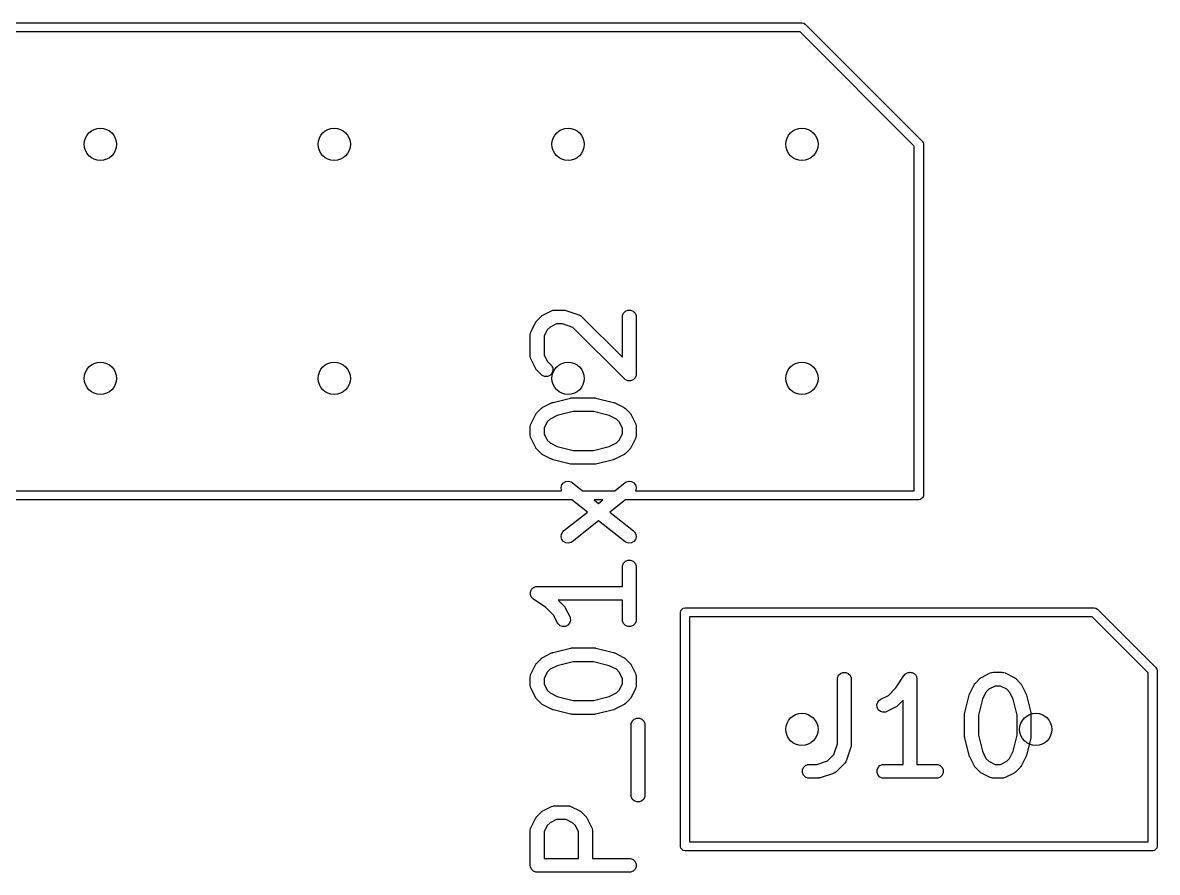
# Model space of a CAD drawing. Extents: x 0.02 to 1.98, y -0.08 to 3.55.
# Drawn here: x 1.4168 to 1.902, y 0.3389 to 0.702 of the extents above; entities that cross this region are included whole.
import ezdxf

# ---------------------------------------------------------------- set-up
doc = ezdxf.new("R2010")
doc.units = 0
doc.header["$MEASUREMENT"] = 0
doc.layers.add('BLACK', color=7, linetype='CONTINUOUS')

msp = doc.modelspace()

# ---------------------------------------------------------------- linework, layer by layer
at = {"layer": 'BLACK', "linetype": 'CONTINUOUS'}
for p, q in [((0.2, 0.70197), (1.75, 0.70197)), ((1.75, 0.70197), (1.75075, 0.70182)), ((1.75075, 0.70182), (1.75139, 0.70139)), ((1.75139, 0.70139), (1.80139, 0.65139)), ((1.74918, 0.69803), (0.20197, 0.69803)), ((1.79803, 0.64918), (1.74918, 0.69803)), ((1.80139, 0.65139), (1.80182, 0.65075)), ((1.80182, 0.65075), (1.80197, 0.65)), ((1.79803, 0.50197), (1.79803, 0.64918)), ((1.80197, 0.65), (1.80197, 0.5)), ((1.63923, 0.57699), (1.64298, 0.57887)), ((1.64298, 0.57887), (1.64352, 0.57908)), ((1.64352, 0.57908), (1.64363, 0.57908)), ((1.64363, 0.57908), (1.64373, 0.57912)), ((1.64373, 0.57912), (1.6443, 0.57918)), ((1.6443, 0.57918), (1.64805, 0.57918)), ((1.64805, 0.57918), (1.64834, 0.57915)), ((1.64834, 0.57915), (1.64842, 0.57916)), ((1.64842, 0.57916), (1.64852, 0.57913)), ((1.64852, 0.57913), (1.64863, 0.57912)), ((1.64863, 0.57912), (1.6487, 0.57909)), ((1.6487, 0.57909), (1.64899, 0.57903)), ((1.64899, 0.57903), (1.65461, 0.57715)), ((1.67328, 0.5768), (1.67372, 0.57787)), ((1.67372, 0.57787), (1.67453, 0.57868)), ((1.67453, 0.57868), (1.6756, 0.57912)), ((1.6756, 0.57912), (1.67675, 0.57912)), ((1.67675, 0.57912), (1.67781, 0.57868)), ((1.67781, 0.57868), (1.67863, 0.57787)), ((1.67863, 0.57787), (1.67907, 0.5768)), ((1.63416, 0.57005), (1.63604, 0.5738)), ((1.63604, 0.5738), (1.63619, 0.57405)), ((1.63619, 0.57405), (1.63622, 0.57412)), ((1.63622, 0.57412), (1.63629, 0.5742)), ((1.63629, 0.5742), (1.63635, 0.57429)), ((1.63635, 0.57429), (1.6364, 0.57434)), ((1.6364, 0.57434), (1.63659, 0.57457)), ((1.63659, 0.57457), (1.63847, 0.57644)), ((1.63847, 0.57644), (1.63869, 0.57663)), ((1.63869, 0.57663), (1.63874, 0.57669)), ((1.63874, 0.57669), (1.63883, 0.57674)), ((1.63883, 0.57674), (1.63891, 0.57681)), ((1.63891, 0.57681), (1.63898, 0.57684)), ((1.63898, 0.57684), (1.63923, 0.57699)), ((1.645, 0.57328), (1.6423, 0.57193)), ((1.64757, 0.57328), (1.645, 0.57328)), ((1.65208, 0.57177), (1.64757, 0.57328)), ((1.65461, 0.57715), (1.65514, 0.57692)), ((1.65514, 0.57692), (1.65522, 0.57685)), ((1.65522, 0.57685), (1.65532, 0.57681)), ((1.65532, 0.57681), (1.65576, 0.57644)), ((1.65576, 0.57644), (1.67322, 0.55898)), ((1.67322, 0.57623), (1.67328, 0.5768)), ((1.67322, 0.55898), (1.67322, 0.57623)), ((1.67907, 0.5768), (1.67913, 0.57623)), ((1.67913, 0.57623), (1.67913, 0.55186)), ((1.63385, 0.56873), (1.63391, 0.5693)), ((1.63385, 0.55936), (1.63385, 0.56873)), ((1.63391, 0.5693), (1.63395, 0.5694)), ((1.63395, 0.5694), (1.63396, 0.56951)), ((1.63396, 0.56951), (1.63416, 0.57005)), ((1.64111, 0.57073), (1.63976, 0.56803)), ((1.63976, 0.56803), (1.63976, 0.56005)), ((1.6423, 0.57193), (1.64111, 0.57073)), ((1.67409, 0.54977), (1.65208, 0.57177)), ((1.63391, 0.55878), (1.63385, 0.55936)), ((1.63395, 0.55868), (1.63391, 0.55878)), ((1.63396, 0.55858), (1.63395, 0.55868)), ((1.63416, 0.55803), (1.63396, 0.55858)), ((1.63604, 0.55429), (1.63416, 0.55803)), ((1.63976, 0.56005), (1.64111, 0.55735)), ((1.63619, 0.55404), (1.63604, 0.55429)), ((1.63622, 0.55397), (1.63619, 0.55404)), ((1.63629, 0.55388), (1.63622, 0.55397)), ((1.63635, 0.5538), (1.63629, 0.55388)), ((1.6364, 0.55374), (1.63635, 0.5538)), ((1.63659, 0.55352), (1.6364, 0.55374)), ((1.63847, 0.55164), (1.63659, 0.55352)), ((1.64111, 0.55735), (1.64264, 0.55582)), ((1.64264, 0.55582), (1.64301, 0.55537)), ((1.64301, 0.55537), (1.64345, 0.55431)), ((1.64345, 0.55315), (1.64301, 0.55209)), ((1.64345, 0.55431), (1.64345, 0.55315)), ((1.63891, 0.55128), (1.63847, 0.55164)), ((1.63998, 0.55083), (1.63891, 0.55128)), ((1.64113, 0.55083), (1.63998, 0.55083)), ((1.64219, 0.55128), (1.64113, 0.55083)), ((1.64301, 0.55209), (1.64219, 0.55128)), ((1.67453, 0.5494), (1.67409, 0.54977)), ((1.67529, 0.54909), (1.67453, 0.5494)), ((1.6756, 0.54896), (1.67529, 0.54909)), ((1.67675, 0.54896), (1.6756, 0.54896)), ((1.6756, 0.54896), (1.6756, 0.54896)), ((1.67781, 0.5494), (1.67675, 0.54896)), ((1.67863, 0.55022), (1.67781, 0.5494)), ((1.67894, 0.55097), (1.67863, 0.55022)), ((1.67907, 0.55128), (1.67894, 0.55097)), ((1.67913, 0.55186), (1.67907, 0.55128)), ((1.63923, 0.53762), (1.64298, 0.5395)), ((1.64298, 0.5395), (1.64302, 0.53952)), ((1.64302, 0.53952), (1.64304, 0.53953)), ((1.64304, 0.53953), (1.64328, 0.53961)), ((1.64328, 0.53961), (1.64352, 0.53971)), ((1.64352, 0.53971), (1.64354, 0.53971)), ((1.64354, 0.53971), (1.64359, 0.53972)), ((1.64359, 0.53972), (1.65109, 0.5416)), ((1.65109, 0.5416), (1.65119, 0.54161)), ((1.65119, 0.54161), (1.65123, 0.54163)), ((1.65123, 0.54163), (1.65144, 0.54165)), ((1.65144, 0.54165), (1.65166, 0.54168)), ((1.65166, 0.54168), (1.6517, 0.54168)), ((1.6517, 0.54168), (1.6518, 0.54169)), ((1.6518, 0.54169), (1.66118, 0.54169)), ((1.66118, 0.54169), (1.66128, 0.54168)), ((1.66128, 0.54168), (1.66132, 0.54168)), ((1.66132, 0.54168), (1.66153, 0.54165)), ((1.66153, 0.54165), (1.66175, 0.54163)), ((1.66175, 0.54163), (1.66179, 0.54161)), ((1.66179, 0.54161), (1.66189, 0.5416)), ((1.66189, 0.5416), (1.66939, 0.53972)), ((1.66939, 0.53972), (1.66943, 0.53971)), ((1.66943, 0.53971), (1.66945, 0.53971)), ((1.66945, 0.53971), (1.66969, 0.53961)), ((1.66969, 0.53961), (1.66994, 0.53953)), ((1.66994, 0.53953), (1.66995, 0.53952)), ((1.66995, 0.53952), (1.67, 0.5395)), ((1.67, 0.5395), (1.67374, 0.53762)), ((1.63416, 0.53068), (1.63604, 0.53443)), ((1.63604, 0.53443), (1.63619, 0.53468)), ((1.63619, 0.53468), (1.63622, 0.53475)), ((1.63622, 0.53475), (1.63629, 0.53483)), ((1.63629, 0.53483), (1.63635, 0.53492)), ((1.63635, 0.53492), (1.6364, 0.53497)), ((1.6364, 0.53497), (1.63659, 0.5352)), ((1.63659, 0.5352), (1.63847, 0.53707)), ((1.63847, 0.53707), (1.63869, 0.53726)), ((1.63869, 0.53726), (1.63874, 0.53732)), ((1.63874, 0.53732), (1.63883, 0.53737)), ((1.63883, 0.53737), (1.63891, 0.53744)), ((1.63891, 0.53744), (1.63898, 0.53747)), ((1.63898, 0.53747), (1.63923, 0.53762)), ((1.64533, 0.53407), (1.6423, 0.53256)), ((1.65217, 0.53578), (1.64533, 0.53407)), ((1.66081, 0.53578), (1.65217, 0.53578)), ((1.66764, 0.53407), (1.66081, 0.53578)), ((1.67068, 0.53256), (1.66764, 0.53407)), ((1.67374, 0.53762), (1.67399, 0.53747)), ((1.67399, 0.53747), (1.67406, 0.53744)), ((1.67406, 0.53744), (1.67415, 0.53737)), ((1.67415, 0.53737), (1.67423, 0.53732)), ((1.67423, 0.53732), (1.67429, 0.53726)), ((1.67429, 0.53726), (1.67451, 0.53707)), ((1.67451, 0.53707), (1.67639, 0.5352)), ((1.67639, 0.5352), (1.67657, 0.53497)), ((1.67657, 0.53497), (1.67663, 0.53492)), ((1.67663, 0.53492), (1.67669, 0.53483)), ((1.67669, 0.53483), (1.67675, 0.53475)), ((1.67675, 0.53475), (1.67678, 0.53468)), ((1.67678, 0.53468), (1.67694, 0.53443)), ((1.67694, 0.53443), (1.67881, 0.53068)), ((1.63385, 0.52936), (1.63391, 0.52993)), ((1.63385, 0.52561), (1.63385, 0.52936)), ((1.63391, 0.52993), (1.63395, 0.53003)), ((1.63395, 0.53003), (1.63396, 0.53014)), ((1.63396, 0.53014), (1.63416, 0.53068)), ((1.64111, 0.53136), (1.63976, 0.52866)), ((1.6423, 0.53256), (1.64111, 0.53136)), ((1.67187, 0.53136), (1.67068, 0.53256)), ((1.67322, 0.52866), (1.67187, 0.53136)), ((1.67881, 0.53068), (1.67902, 0.53014)), ((1.67902, 0.53014), (1.67903, 0.53003)), ((1.67903, 0.53003), (1.67907, 0.52993)), ((1.67907, 0.52993), (1.67913, 0.52936)), ((1.67913, 0.52936), (1.67913, 0.52561)), ((1.63391, 0.52503), (1.63385, 0.52561)), ((1.63395, 0.52494), (1.63391, 0.52503)), ((1.63396, 0.52483), (1.63395, 0.52494)), ((1.63416, 0.52429), (1.63396, 0.52483)), ((1.63604, 0.52054), (1.63416, 0.52429)), ((1.63976, 0.52866), (1.63976, 0.52631)), ((1.63976, 0.52631), (1.64111, 0.52361)), ((1.67187, 0.52361), (1.67322, 0.52631)), ((1.67322, 0.52631), (1.67322, 0.52866)), ((1.67881, 0.52429), (1.67694, 0.52054)), ((1.67902, 0.52483), (1.67881, 0.52429)), ((1.67903, 0.52494), (1.67902, 0.52483)), ((1.67907, 0.52503), (1.67903, 0.52494)), ((1.67913, 0.52561), (1.67907, 0.52503)), ((1.63619, 0.52029), (1.63604, 0.52054)), ((1.63622, 0.52022), (1.63619, 0.52029)), ((1.63629, 0.52014), (1.63622, 0.52022)), ((1.63635, 0.52005), (1.63629, 0.52014)), ((1.6364, 0.52), (1.63635, 0.52005)), ((1.63659, 0.51977), (1.6364, 0.52)), ((1.63847, 0.5179), (1.63659, 0.51977)), ((1.64111, 0.52361), (1.6423, 0.52241)), ((1.6423, 0.52241), (1.64533, 0.5209)), ((1.64533, 0.5209), (1.65217, 0.51919)), ((1.65217, 0.51919), (1.66081, 0.51919)), ((1.66081, 0.51919), (1.66764, 0.5209)), ((1.66764, 0.5209), (1.67068, 0.52241)), ((1.67068, 0.52241), (1.67187, 0.52361)), ((1.67639, 0.51977), (1.67451, 0.5179)), ((1.67657, 0.52), (1.67639, 0.51977)), ((1.67663, 0.52005), (1.67657, 0.52)), ((1.67669, 0.52014), (1.67663, 0.52005)), ((1.67675, 0.52022), (1.67669, 0.52014)), ((1.67678, 0.52029), (1.67675, 0.52022)), ((1.67694, 0.52054), (1.67678, 0.52029)), ((1.63869, 0.51771), (1.63847, 0.5179)), ((1.63874, 0.51765), (1.63869, 0.51771)), ((1.63883, 0.5176), (1.63874, 0.51765)), ((1.63891, 0.51753), (1.63883, 0.5176)), ((1.63898, 0.5175), (1.63891, 0.51753)), ((1.63923, 0.51734), (1.63898, 0.5175)), ((1.64298, 0.51547), (1.63923, 0.51734)), ((1.64302, 0.51545), (1.64298, 0.51547)), ((1.64304, 0.51544), (1.64302, 0.51545)), ((1.64328, 0.51535), (1.64304, 0.51544)), ((1.64352, 0.51526), (1.64328, 0.51535)), ((1.64354, 0.51526), (1.64352, 0.51526)), ((1.64359, 0.51525), (1.64354, 0.51526)), ((1.65109, 0.51337), (1.64359, 0.51525)), ((1.66939, 0.51525), (1.66189, 0.51337)), ((1.66943, 0.51526), (1.66939, 0.51525)), ((1.66945, 0.51526), (1.66943, 0.51526)), ((1.66969, 0.51535), (1.66945, 0.51526)), ((1.66994, 0.51544), (1.66969, 0.51535)), ((1.66995, 0.51545), (1.66994, 0.51544)), ((1.67, 0.51547), (1.66995, 0.51545)), ((1.67374, 0.51734), (1.67, 0.51547)), ((1.67399, 0.5175), (1.67374, 0.51734)), ((1.67406, 0.51753), (1.67399, 0.5175)), ((1.67415, 0.5176), (1.67406, 0.51753)), ((1.67423, 0.51765), (1.67415, 0.5176)), ((1.67429, 0.51771), (1.67423, 0.51765)), ((1.67451, 0.5179), (1.67429, 0.51771)), ((1.65119, 0.51336), (1.65109, 0.51337)), ((1.65123, 0.51334), (1.65119, 0.51336)), ((1.65144, 0.51332), (1.65123, 0.51334)), ((1.65166, 0.51329), (1.65144, 0.51332)), ((1.6517, 0.51329), (1.65166, 0.51329)), ((1.6518, 0.51328), (1.6517, 0.51329)), ((1.66118, 0.51328), (1.6518, 0.51328)), ((1.66128, 0.51329), (1.66118, 0.51328)), ((1.66132, 0.51329), (1.66128, 0.51329)), ((1.66153, 0.51332), (1.66132, 0.51329)), ((1.66175, 0.51334), (1.66153, 0.51332)), ((1.66179, 0.51336), (1.66175, 0.51334)), ((1.66189, 0.51337), (1.66179, 0.51336)), ((1.64729, 0.50445), (1.64801, 0.50535)), ((1.64801, 0.50535), (1.64901, 0.50592)), ((1.64901, 0.50592), (1.65015, 0.50606)), ((1.65015, 0.50606), (1.65126, 0.50575)), ((1.65126, 0.50575), (1.65175, 0.50543)), ((1.65175, 0.50543), (1.65616, 0.50197)), ((1.66994, 0.50197), (1.67435, 0.50543)), ((1.67435, 0.50543), (1.67484, 0.50575)), ((1.67484, 0.50575), (1.67595, 0.50606)), ((1.67595, 0.50606), (1.67709, 0.50592)), ((1.67709, 0.50592), (1.6781, 0.50535)), ((1.6781, 0.50535), (1.67881, 0.50445)), ((0.20197, 0.50197), (1.64725, 0.50197)), ((1.64698, 0.50334), (1.64729, 0.50445)), ((1.64712, 0.5022), (1.64698, 0.50334)), ((1.64725, 0.50197), (1.64712, 0.5022)), ((1.65616, 0.50197), (1.66994, 0.50197)), ((1.67881, 0.50445), (1.67912, 0.50334)), ((1.67898, 0.5022), (1.67885, 0.50197)), ((1.67885, 0.50197), (1.79803, 0.50197)), ((1.67912, 0.50334), (1.67898, 0.5022)), ((1.80197, 0.5), (1.80182, 0.49925)), ((1.65161, 0.49803), (0.2, 0.49803)), ((1.65827, 0.4928), (1.65161, 0.49803)), ((1.66117, 0.49803), (1.66305, 0.49656)), ((1.66493, 0.49803), (1.66117, 0.49803)), ((1.66305, 0.49656), (1.66493, 0.49803)), ((1.67449, 0.49803), (1.66783, 0.4928)), ((1.8, 0.49803), (1.67449, 0.49803)), ((1.80075, 0.49818), (1.8, 0.49803)), ((1.80182, 0.49925), (1.80075, 0.49818)), ((1.6481, 0.48481), (1.65827, 0.4928)), ((1.66783, 0.4928), (1.678, 0.48481)), ((1.66305, 0.48905), (1.65175, 0.48017)), ((1.67435, 0.48017), (1.66305, 0.48905)), ((1.64698, 0.48226), (1.64712, 0.48341)), ((1.64729, 0.48115), (1.64698, 0.48226)), ((1.64712, 0.48341), (1.64769, 0.48441)), ((1.64801, 0.48025), (1.64729, 0.48115)), ((1.64769, 0.48441), (1.6481, 0.48481)), ((1.678, 0.48481), (1.67842, 0.48441)), ((1.67881, 0.48115), (1.6781, 0.48025)), ((1.67842, 0.48441), (1.67898, 0.48341)), ((1.67912, 0.48226), (1.67881, 0.48115)), ((1.67898, 0.48341), (1.67912, 0.48226)), ((1.64901, 0.47968), (1.64801, 0.48025)), ((1.65015, 0.47955), (1.64901, 0.47968)), ((1.65126, 0.47986), (1.65015, 0.47955)), ((1.65175, 0.48017), (1.65126, 0.47986)), ((1.67484, 0.47986), (1.67435, 0.48017)), ((1.67595, 0.47955), (1.67484, 0.47986)), ((1.67709, 0.47968), (1.67595, 0.47955)), ((1.6781, 0.48025), (1.67709, 0.47968)), ((1.67328, 0.46994), (1.67372, 0.47101)), ((1.67372, 0.47101), (1.67453, 0.47182)), ((1.67453, 0.47182), (1.6756, 0.47226)), ((1.6756, 0.47226), (1.67675, 0.47226)), ((1.67675, 0.47226), (1.67781, 0.47182)), ((1.67781, 0.47182), (1.67863, 0.47101)), ((1.67863, 0.47101), (1.67907, 0.46994)), ((1.67322, 0.46937), (1.67328, 0.46994)), ((1.67322, 0.46107), (1.67322, 0.46937)), ((1.67907, 0.46994), (1.67913, 0.46937)), ((1.67913, 0.46937), (1.67913, 0.44687)), ((1.63596, 0.4609), (1.63623, 0.46101)), ((1.63623, 0.46101), (1.6368, 0.46107)), ((1.6368, 0.46107), (1.6368, 0.46107)), ((1.6368, 0.46107), (1.6368, 0.46107)), ((1.6368, 0.46107), (1.6368, 0.46107)), ((1.6368, 0.46107), (1.67322, 0.46107)), ((1.63385, 0.45811), (1.63391, 0.4584)), ((1.63391, 0.45783), (1.63385, 0.45811)), ((1.63391, 0.45869), (1.63402, 0.45896)), ((1.63391, 0.4584), (1.63391, 0.45869)), ((1.63391, 0.45754), (1.63391, 0.45783)), ((1.63402, 0.45727), (1.63391, 0.45754)), ((1.63402, 0.45896), (1.63407, 0.45924)), ((1.63408, 0.45698), (1.63402, 0.45727)), ((1.63407, 0.45924), (1.63424, 0.45949)), ((1.63424, 0.45674), (1.63408, 0.45698)), ((1.63424, 0.45949), (1.63435, 0.45976)), ((1.63435, 0.45648), (1.63424, 0.45674)), ((1.63435, 0.45976), (1.63455, 0.45996)), ((1.63456, 0.45627), (1.63435, 0.45648)), ((1.63455, 0.45996), (1.63471, 0.4602)), ((1.63472, 0.45603), (1.63456, 0.45627)), ((1.63471, 0.4602), (1.63496, 0.46037)), ((1.63496, 0.46037), (1.63516, 0.46057)), ((1.63516, 0.46057), (1.63543, 0.46068)), ((1.63543, 0.46068), (1.63567, 0.46084)), ((1.63567, 0.46084), (1.63596, 0.4609)), ((1.63516, 0.45566), (1.63472, 0.45603)), ((1.63517, 0.45566), (1.63516, 0.45566)), ((1.63516, 0.45566), (1.63516, 0.45566)), ((1.63516, 0.45566), (1.63516, 0.45566)), ((1.64055, 0.45207), (1.63517, 0.45566)), ((1.64375, 0.44887), (1.64055, 0.45207)), ((1.67322, 0.45516), (1.64581, 0.45516)), ((1.64581, 0.45516), (1.64827, 0.45271)), ((1.64827, 0.45271), (1.64845, 0.45248)), ((1.64845, 0.45248), (1.64851, 0.45243)), ((1.64851, 0.45243), (1.64857, 0.45234)), ((1.64857, 0.45234), (1.64863, 0.45226)), ((1.64863, 0.45226), (1.64866, 0.45219)), ((1.64866, 0.45219), (1.64882, 0.45194)), ((1.64882, 0.45194), (1.65069, 0.44819)), ((1.67322, 0.44687), (1.67322, 0.45516)), ((1.69818, 0.45075), (1.69925, 0.45182)), ((1.69925, 0.45182), (1.7, 0.45197)), ((1.7, 0.45197), (1.875, 0.45197)), ((1.875, 0.45197), (1.87575, 0.45182)), ((1.87575, 0.45182), (1.87639, 0.45139)), ((1.87639, 0.45139), (1.90139, 0.42639)), ((1.64541, 0.44555), (1.64375, 0.44887)), ((1.65098, 0.4465), (1.65062, 0.44541)), ((1.65069, 0.44819), (1.6509, 0.44765)), ((1.6509, 0.44765), (1.65098, 0.4465)), ((1.67328, 0.44629), (1.67322, 0.44687)), ((1.67913, 0.44687), (1.67907, 0.44629)), ((1.69803, 0.45), (1.69818, 0.45075)), ((1.69803, 0.35), (1.69803, 0.45)), ((1.70197, 0.44803), (1.70197, 0.35197)), ((1.87418, 0.44803), (1.70197, 0.44803)), ((1.89803, 0.42418), (1.87418, 0.44803)), ((1.64572, 0.44506), (1.64541, 0.44555)), ((1.64659, 0.4443), (1.64572, 0.44506)), ((1.64768, 0.44394), (1.64659, 0.4443)), ((1.64883, 0.44402), (1.64768, 0.44394)), ((1.64986, 0.44454), (1.64883, 0.44402)), ((1.65062, 0.44541), (1.64986, 0.44454)), ((1.67372, 0.44523), (1.67328, 0.44629)), ((1.67453, 0.44441), (1.67372, 0.44523)), ((1.6756, 0.44397), (1.67453, 0.44441)), ((1.67675, 0.44397), (1.6756, 0.44397)), ((1.67781, 0.44441), (1.67675, 0.44397)), ((1.67863, 0.44523), (1.67781, 0.44441)), ((1.67907, 0.44629), (1.67863, 0.44523)), ((1.63923, 0.43076), (1.64298, 0.43264)), ((1.64298, 0.43264), (1.64302, 0.43265)), ((1.64302, 0.43265), (1.64304, 0.43267)), ((1.64304, 0.43267), (1.64328, 0.43275)), ((1.64328, 0.43275), (1.64352, 0.43284)), ((1.64352, 0.43284), (1.64354, 0.43285)), ((1.64354, 0.43285), (1.64359, 0.43286)), ((1.64359, 0.43286), (1.65109, 0.43474)), ((1.65109, 0.43474), (1.65119, 0.43475)), ((1.65119, 0.43475), (1.65123, 0.43477)), ((1.65123, 0.43477), (1.65144, 0.43479)), ((1.65144, 0.43479), (1.65166, 0.43482)), ((1.65166, 0.43482), (1.6517, 0.43481)), ((1.6517, 0.43481), (1.6518, 0.43482)), ((1.6518, 0.43482), (1.66118, 0.43482)), ((1.66118, 0.43482), (1.66128, 0.43481)), ((1.66128, 0.43481), (1.66132, 0.43482)), ((1.66132, 0.43482), (1.66153, 0.43479)), ((1.66153, 0.43479), (1.66175, 0.43477)), ((1.66175, 0.43477), (1.66179, 0.43475)), ((1.66179, 0.43475), (1.66189, 0.43474)), ((1.66189, 0.43474), (1.66939, 0.43286)), ((1.66939, 0.43286), (1.66943, 0.43285)), ((1.66943, 0.43285), (1.66945, 0.43284)), ((1.66945, 0.43284), (1.66969, 0.43275)), ((1.66969, 0.43275), (1.66994, 0.43267)), ((1.66994, 0.43267), (1.66995, 0.43265)), ((1.66995, 0.43265), (1.67, 0.43264)), ((1.67, 0.43264), (1.67374, 0.43076)), ((1.63416, 0.42382), (1.63604, 0.42757)), ((1.63604, 0.42757), (1.63619, 0.42782)), ((1.63619, 0.42782), (1.63622, 0.42789)), ((1.63622, 0.42789), (1.63629, 0.42797)), ((1.63629, 0.42797), (1.63635, 0.42806)), ((1.63635, 0.42806), (1.6364, 0.42811)), ((1.6364, 0.42811), (1.63659, 0.42833)), ((1.63659, 0.42833), (1.63847, 0.43021)), ((1.63847, 0.43021), (1.63869, 0.4304)), ((1.63869, 0.4304), (1.63874, 0.43045)), ((1.63874, 0.43045), (1.63883, 0.43051)), ((1.63883, 0.43051), (1.63891, 0.43058)), ((1.63891, 0.43058), (1.63898, 0.43061)), ((1.63898, 0.43061), (1.63923, 0.43076)), ((1.64533, 0.42721), (1.6423, 0.42569)), ((1.65217, 0.42892), (1.64533, 0.42721)), ((1.66081, 0.42892), (1.65217, 0.42892)), ((1.66764, 0.42721), (1.66081, 0.42892)), ((1.67068, 0.42569), (1.66764, 0.42721)), ((1.67374, 0.43076), (1.67399, 0.43061)), ((1.67399, 0.43061), (1.67406, 0.43058)), ((1.67406, 0.43058), (1.67415, 0.43051)), ((1.67415, 0.43051), (1.67423, 0.43045)), ((1.67423, 0.43045), (1.67429, 0.4304)), ((1.67429, 0.4304), (1.67451, 0.43021)), ((1.67451, 0.43021), (1.67639, 0.42833)), ((1.67639, 0.42833), (1.67657, 0.42811)), ((1.67657, 0.42811), (1.67663, 0.42806)), ((1.67663, 0.42806), (1.67669, 0.42797)), ((1.67669, 0.42797), (1.67675, 0.42789)), ((1.67675, 0.42789), (1.67678, 0.42782)), ((1.67678, 0.42782), (1.67694, 0.42757)), ((1.67694, 0.42757), (1.67881, 0.42382)), ((1.63385, 0.4225), (1.63391, 0.42307)), ((1.63385, 0.41875), (1.63385, 0.4225)), ((1.63391, 0.42307), (1.63395, 0.42317)), ((1.63395, 0.42317), (1.63396, 0.42328)), ((1.63396, 0.42328), (1.63416, 0.42382)), ((1.64111, 0.4245), (1.63976, 0.4218)), ((1.6423, 0.42569), (1.64111, 0.4245)), ((1.67187, 0.4245), (1.67068, 0.42569)), ((1.67322, 0.4218), (1.67187, 0.4245)), ((1.67881, 0.42382), (1.67902, 0.42328)), ((1.67902, 0.42328), (1.67903, 0.42317)), ((1.67903, 0.42317), (1.67907, 0.42307)), ((1.67907, 0.42307), (1.67913, 0.4225)), ((1.67913, 0.4225), (1.67913, 0.41875)), ((1.76523, 0.42204), (1.76567, 0.4231)), ((1.76567, 0.4231), (1.76649, 0.42392)), ((1.76649, 0.42392), (1.76755, 0.42436)), ((1.76755, 0.42436), (1.76871, 0.42436)), ((1.76871, 0.42436), (1.76977, 0.42392)), ((1.76977, 0.42392), (1.77058, 0.4231)), ((1.77058, 0.4231), (1.77102, 0.42204)), ((1.79021, 0.41772), (1.79379, 0.4231)), ((1.79379, 0.4231), (1.79379, 0.4231)), ((1.79379, 0.4231), (1.7938, 0.4231)), ((1.7938, 0.42311), (1.79416, 0.42355)), ((1.7938, 0.4231), (1.7938, 0.42311)), ((1.79416, 0.42355), (1.7944, 0.42371)), ((1.7944, 0.42371), (1.79461, 0.42392)), ((1.79461, 0.42392), (1.79488, 0.42403)), ((1.79488, 0.42403), (1.79512, 0.42419)), ((1.79512, 0.42419), (1.7954, 0.42425)), ((1.7954, 0.42425), (1.79567, 0.42436)), ((1.79567, 0.42436), (1.79596, 0.42436)), ((1.79596, 0.42436), (1.79625, 0.42442)), ((1.79625, 0.42442), (1.79653, 0.42436)), ((1.79653, 0.42436), (1.79683, 0.42436)), ((1.79683, 0.42436), (1.79709, 0.42425)), ((1.79709, 0.42425), (1.79738, 0.42419)), ((1.79738, 0.42419), (1.79762, 0.42403)), ((1.79762, 0.42403), (1.79789, 0.42392)), ((1.79789, 0.42392), (1.7981, 0.42371)), ((1.7981, 0.42371), (1.79834, 0.42355)), ((1.79834, 0.42355), (1.7985, 0.42331)), ((1.7985, 0.42331), (1.79871, 0.4231)), ((1.79871, 0.4231), (1.79882, 0.42284)), ((1.79882, 0.42284), (1.79898, 0.4226)), ((1.79898, 0.4226), (1.79903, 0.42231)), ((1.79903, 0.42231), (1.79915, 0.42204)), ((1.82655, 0.42207), (1.8268, 0.42223)), ((1.8268, 0.42223), (1.83055, 0.4241)), ((1.83055, 0.4241), (1.83109, 0.42431)), ((1.83109, 0.42431), (1.8312, 0.42432)), ((1.8312, 0.42432), (1.83129, 0.42436)), ((1.83129, 0.42436), (1.83187, 0.42442)), ((1.83187, 0.42442), (1.83562, 0.42442)), ((1.83562, 0.42442), (1.8362, 0.42436)), ((1.8362, 0.42436), (1.83629, 0.42432)), ((1.83629, 0.42432), (1.8364, 0.42431)), ((1.8364, 0.42431), (1.83694, 0.4241)), ((1.83694, 0.4241), (1.84069, 0.42223)), ((1.84069, 0.42223), (1.84094, 0.42207)), ((1.89803, 0.35197), (1.89803, 0.42418)), ((1.90139, 0.42639), (1.90182, 0.42575)), ((1.90182, 0.42575), (1.90197, 0.425)), ((1.90197, 0.425), (1.90197, 0.35)), ((1.63391, 0.41817), (1.63385, 0.41875)), ((1.63395, 0.41807), (1.63391, 0.41817)), ((1.63396, 0.41797), (1.63395, 0.41807)), ((1.63416, 0.41743), (1.63396, 0.41797)), ((1.63604, 0.41368), (1.63416, 0.41743)), ((1.63976, 0.4218), (1.63976, 0.41944)), ((1.63976, 0.41944), (1.64111, 0.41675)), ((1.67187, 0.41675), (1.67322, 0.41944)), ((1.67322, 0.41944), (1.67322, 0.4218)), ((1.67881, 0.41743), (1.67694, 0.41368)), ((1.67902, 0.41797), (1.67881, 0.41743)), ((1.67903, 0.41807), (1.67902, 0.41797)), ((1.67907, 0.41817), (1.67903, 0.41807)), ((1.67913, 0.41875), (1.67907, 0.41817)), ((1.76518, 0.42146), (1.76523, 0.42204)), ((1.76518, 0.39382), (1.76518, 0.42146)), ((1.77102, 0.42204), (1.77108, 0.42146)), ((1.77108, 0.42146), (1.77108, 0.39334)), ((1.787, 0.41452), (1.79021, 0.41772)), ((1.79915, 0.42204), (1.7992, 0.42147)), ((1.7992, 0.42147), (1.7992, 0.42147)), ((1.7992, 0.42147), (1.7992, 0.42147)), ((1.7992, 0.42147), (1.7992, 0.42146)), ((1.7992, 0.42146), (1.7992, 0.38505)), ((1.82173, 0.41529), (1.82361, 0.41903)), ((1.82361, 0.41903), (1.82376, 0.41928)), ((1.82376, 0.41928), (1.82379, 0.41935)), ((1.82379, 0.41935), (1.82386, 0.41944)), ((1.82386, 0.41944), (1.82391, 0.41952)), ((1.82391, 0.41952), (1.82397, 0.41958)), ((1.82397, 0.41958), (1.82416, 0.4198)), ((1.82416, 0.4198), (1.82603, 0.42168)), ((1.82603, 0.42168), (1.82626, 0.42186)), ((1.82626, 0.42186), (1.82631, 0.42192)), ((1.82631, 0.42192), (1.8264, 0.42198)), ((1.8264, 0.42198), (1.82648, 0.42204)), ((1.82648, 0.42204), (1.82655, 0.42207)), ((1.83257, 0.41851), (1.82987, 0.41716)), ((1.83492, 0.41851), (1.83257, 0.41851)), ((1.83762, 0.41716), (1.83492, 0.41851)), ((1.84094, 0.42207), (1.84101, 0.42204)), ((1.84101, 0.42204), (1.84109, 0.42198)), ((1.84109, 0.42198), (1.84118, 0.42192)), ((1.84118, 0.42192), (1.84123, 0.42186)), ((1.84123, 0.42186), (1.84146, 0.42168)), ((1.84146, 0.42168), (1.84333, 0.4198)), ((1.84333, 0.4198), (1.84352, 0.41958)), ((1.84352, 0.41958), (1.84358, 0.41952)), ((1.84358, 0.41952), (1.84363, 0.41944)), ((1.84363, 0.41944), (1.8437, 0.41935)), ((1.8437, 0.41935), (1.84373, 0.41928)), ((1.84373, 0.41928), (1.84389, 0.41903)), ((1.84389, 0.41903), (1.84576, 0.41529)), ((1.63619, 0.41343), (1.63604, 0.41368)), ((1.63622, 0.41336), (1.63619, 0.41343)), ((1.63629, 0.41328), (1.63622, 0.41336)), ((1.63635, 0.41319), (1.63629, 0.41328)), ((1.6364, 0.41314), (1.63635, 0.41319)), ((1.63659, 0.41291), (1.6364, 0.41314)), ((1.63847, 0.41104), (1.63659, 0.41291)), ((1.64111, 0.41675), (1.6423, 0.41555)), ((1.6423, 0.41555), (1.64533, 0.41403)), ((1.64533, 0.41403), (1.65217, 0.41233)), ((1.66081, 0.41233), (1.66764, 0.41403)), ((1.66764, 0.41403), (1.67068, 0.41555)), ((1.67068, 0.41555), (1.67187, 0.41675)), ((1.67639, 0.41291), (1.67451, 0.41104)), ((1.67657, 0.41314), (1.67639, 0.41291)), ((1.67663, 0.41319), (1.67657, 0.41314)), ((1.67669, 0.41328), (1.67663, 0.41319)), ((1.67675, 0.41336), (1.67669, 0.41328)), ((1.67678, 0.41343), (1.67675, 0.41336)), ((1.67694, 0.41368), (1.67678, 0.41343)), ((1.78244, 0.41168), (1.78319, 0.41255)), ((1.78319, 0.41255), (1.78368, 0.41286)), ((1.78368, 0.41286), (1.787, 0.41452)), ((1.7933, 0.41246), (1.79084, 0.41)), ((1.7933, 0.38505), (1.7933, 0.41246)), ((1.81963, 0.40718), (1.82151, 0.41468)), ((1.82151, 0.41468), (1.82152, 0.41472)), ((1.82152, 0.41474), (1.82162, 0.41498)), ((1.82152, 0.41472), (1.82152, 0.41474)), ((1.82162, 0.41498), (1.8217, 0.41523)), ((1.8217, 0.41523), (1.82171, 0.41524)), ((1.82171, 0.41524), (1.82173, 0.41529)), ((1.82716, 0.41293), (1.82545, 0.4061)), ((1.82867, 0.41597), (1.82716, 0.41293)), ((1.82987, 0.41716), (1.82867, 0.41597)), ((1.83882, 0.41597), (1.83762, 0.41716)), ((1.84033, 0.41293), (1.83882, 0.41597)), ((1.84204, 0.4061), (1.84033, 0.41293)), ((1.84576, 0.41529), (1.84578, 0.41524)), ((1.84578, 0.41524), (1.84579, 0.41523)), ((1.84579, 0.41523), (1.84588, 0.41498)), ((1.84588, 0.41498), (1.84597, 0.41474)), ((1.84597, 0.41474), (1.84597, 0.41472)), ((1.84597, 0.41472), (1.84598, 0.41468)), ((1.84598, 0.41468), (1.84786, 0.40718)), ((1.63869, 0.41085), (1.63847, 0.41104)), ((1.63874, 0.41079), (1.63869, 0.41085)), ((1.63883, 0.41073), (1.63874, 0.41079)), ((1.63891, 0.41067), (1.63883, 0.41073)), ((1.63898, 0.41064), (1.63891, 0.41067)), ((1.63923, 0.41048), (1.63898, 0.41064)), ((1.64298, 0.40861), (1.63923, 0.41048)), ((1.64302, 0.40859), (1.64298, 0.40861)), ((1.64304, 0.40858), (1.64302, 0.40859)), ((1.64328, 0.40849), (1.64304, 0.40858)), ((1.64352, 0.4084), (1.64328, 0.40849)), ((1.64354, 0.4084), (1.64352, 0.4084)), ((1.64359, 0.40838), (1.64354, 0.4084)), ((1.65109, 0.40651), (1.64359, 0.40838)), ((1.65217, 0.41233), (1.66081, 0.41233)), ((1.66939, 0.40838), (1.66189, 0.40651)), ((1.66943, 0.4084), (1.66939, 0.40838)), ((1.66945, 0.4084), (1.66943, 0.4084)), ((1.66969, 0.40849), (1.66945, 0.4084)), ((1.66994, 0.40858), (1.66969, 0.40849)), ((1.66995, 0.40859), (1.66994, 0.40858)), ((1.67, 0.40861), (1.66995, 0.40859)), ((1.67374, 0.41048), (1.67, 0.40861)), ((1.67399, 0.41064), (1.67374, 0.41048)), ((1.67406, 0.41067), (1.67399, 0.41064)), ((1.67415, 0.41073), (1.67406, 0.41067)), ((1.67423, 0.41079), (1.67415, 0.41073)), ((1.67429, 0.41085), (1.67423, 0.41079)), ((1.67451, 0.41104), (1.67429, 0.41085)), ((1.78207, 0.41058), (1.78244, 0.41168)), ((1.78215, 0.40944), (1.78207, 0.41058)), ((1.78267, 0.4084), (1.78215, 0.40944)), ((1.78354, 0.40765), (1.78267, 0.4084)), ((1.78463, 0.40729), (1.78354, 0.40765)), ((1.78632, 0.40757), (1.78578, 0.40737)), ((1.79007, 0.40945), (1.78632, 0.40757)), ((1.79032, 0.40961), (1.79007, 0.40945)), ((1.79039, 0.40963), (1.79032, 0.40961)), ((1.79047, 0.4097), (1.79039, 0.40963)), ((1.79056, 0.40976), (1.79047, 0.4097)), ((1.79061, 0.40982), (1.79056, 0.40976)), ((1.79084, 0.41), (1.79061, 0.40982)), ((1.65119, 0.40649), (1.65109, 0.40651)), ((1.65123, 0.40648), (1.65119, 0.40649)), ((1.65144, 0.40646), (1.65123, 0.40648)), ((1.65166, 0.40642), (1.65144, 0.40646)), ((1.6517, 0.40643), (1.65166, 0.40642)), ((1.6518, 0.40642), (1.6517, 0.40643)), ((1.66118, 0.40642), (1.6518, 0.40642)), ((1.66128, 0.40643), (1.66118, 0.40642)), ((1.66132, 0.40642), (1.66128, 0.40643)), ((1.66153, 0.40646), (1.66132, 0.40642)), ((1.66175, 0.40648), (1.66153, 0.40646)), ((1.66179, 0.40649), (1.66175, 0.40648)), ((1.66189, 0.40651), (1.66179, 0.40649)), ((1.67703, 0.40245), (1.67747, 0.40352)), ((1.67747, 0.40352), (1.67828, 0.40433)), ((1.67828, 0.40433), (1.67935, 0.40477)), ((1.67935, 0.40477), (1.6805, 0.40477)), ((1.6805, 0.40477), (1.68156, 0.40433)), ((1.68156, 0.40433), (1.68238, 0.40352)), ((1.68238, 0.40352), (1.68282, 0.40245)), ((1.78578, 0.40737), (1.78463, 0.40729)), ((1.81954, 0.40647), (1.81955, 0.40657)), ((1.81954, 0.39709), (1.81954, 0.40647)), ((1.81955, 0.40661), (1.81958, 0.40682)), ((1.81955, 0.40657), (1.81955, 0.40661)), ((1.81958, 0.40682), (1.8196, 0.40704)), ((1.8196, 0.40704), (1.81962, 0.40708)), ((1.81962, 0.40708), (1.81963, 0.40718)), ((1.82545, 0.4061), (1.82545, 0.39746)), ((1.84204, 0.39746), (1.84204, 0.4061)), ((1.84786, 0.40718), (1.84787, 0.40708)), ((1.84787, 0.40708), (1.84789, 0.40704)), ((1.84789, 0.40704), (1.84791, 0.40682)), ((1.84791, 0.40682), (1.84794, 0.40661)), ((1.84794, 0.40661), (1.84794, 0.40657)), ((1.84794, 0.40657), (1.84795, 0.40647)), ((1.84795, 0.40647), (1.84795, 0.39709)), ((1.67697, 0.40187), (1.67703, 0.40245)), ((1.67697, 0.37188), (1.67697, 0.40187)), ((1.68282, 0.40245), (1.68288, 0.40187)), ((1.68288, 0.40187), (1.68288, 0.37188)), ((1.76367, 0.38931), (1.76518, 0.39382)), ((1.77108, 0.39334), (1.77105, 0.39305)), ((1.77105, 0.39305), (1.77106, 0.39297)), ((1.81955, 0.39699), (1.81954, 0.39709)), ((1.81955, 0.39695), (1.81955, 0.39699)), ((1.81958, 0.39673), (1.81955, 0.39695)), ((1.8196, 0.39652), (1.81958, 0.39673)), ((1.81962, 0.39648), (1.8196, 0.39652)), ((1.81963, 0.39638), (1.81962, 0.39648)), ((1.82151, 0.38888), (1.81963, 0.39638)), ((1.82545, 0.39746), (1.82716, 0.39062)), ((1.84033, 0.39062), (1.84204, 0.39746)), ((1.84786, 0.39638), (1.84598, 0.38888)), ((1.84787, 0.39648), (1.84786, 0.39638)), ((1.84789, 0.39652), (1.84787, 0.39648)), ((1.84791, 0.39673), (1.84789, 0.39652)), ((1.84794, 0.39695), (1.84791, 0.39673)), ((1.84795, 0.39709), (1.84794, 0.39699)), ((1.84794, 0.39699), (1.84794, 0.39695)), ((1.76091, 0.38655), (1.76367, 0.38931)), ((1.77093, 0.39241), (1.76906, 0.38678)), ((1.771, 0.39269), (1.77093, 0.39241)), ((1.77102, 0.39277), (1.771, 0.39269)), ((1.77104, 0.39287), (1.77102, 0.39277)), ((1.77106, 0.39297), (1.77104, 0.39287)), ((1.82152, 0.38883), (1.82151, 0.38888)), ((1.82152, 0.38881), (1.82152, 0.38883)), ((1.82162, 0.38857), (1.82152, 0.38881)), ((1.8217, 0.38833), (1.82162, 0.38857)), ((1.82171, 0.38831), (1.8217, 0.38833)), ((1.82173, 0.38827), (1.82171, 0.38831)), ((1.82361, 0.38452), (1.82173, 0.38827)), ((1.82716, 0.39062), (1.82867, 0.38759)), ((1.83882, 0.38759), (1.84033, 0.39062)), ((1.84576, 0.38827), (1.84389, 0.38452)), ((1.84578, 0.38831), (1.84576, 0.38827)), ((1.84579, 0.38833), (1.84578, 0.38831)), ((1.84588, 0.38857), (1.84579, 0.38833)), ((1.84597, 0.38881), (1.84588, 0.38857)), ((1.84598, 0.38888), (1.84597, 0.38883)), ((1.84597, 0.38883), (1.84597, 0.38881)), ((1.75023, 0.38267), (1.75068, 0.38373)), ((1.75068, 0.38373), (1.75149, 0.38455)), ((1.75149, 0.38455), (1.75255, 0.38499)), ((1.75255, 0.38499), (1.75313, 0.38505)), ((1.75313, 0.38505), (1.7564, 0.38505)), ((1.7564, 0.38505), (1.76091, 0.38655)), ((1.76834, 0.38563), (1.76459, 0.38188)), ((1.76871, 0.38608), (1.76834, 0.38563)), ((1.76875, 0.38618), (1.76871, 0.38608)), ((1.76882, 0.38626), (1.76875, 0.38618)), ((1.76906, 0.38678), (1.76882, 0.38626)), ((1.78211, 0.38267), (1.78255, 0.38373)), ((1.78255, 0.38373), (1.78336, 0.38455)), ((1.78336, 0.38455), (1.78443, 0.38499)), ((1.78443, 0.38499), (1.785, 0.38505)), ((1.785, 0.38505), (1.7933, 0.38505)), ((1.7992, 0.38505), (1.8075, 0.38505)), ((1.8075, 0.38505), (1.80808, 0.38499)), ((1.80808, 0.38499), (1.80914, 0.38455)), ((1.80914, 0.38455), (1.80995, 0.38373)), ((1.80995, 0.38373), (1.8104, 0.38267)), ((1.82376, 0.38427), (1.82361, 0.38452)), ((1.82379, 0.3842), (1.82376, 0.38427)), ((1.82386, 0.38412), (1.82379, 0.3842)), ((1.82391, 0.38403), (1.82386, 0.38412)), ((1.82397, 0.38398), (1.82391, 0.38403)), ((1.82416, 0.38376), (1.82397, 0.38398)), ((1.82603, 0.38188), (1.82416, 0.38376)), ((1.82867, 0.38759), (1.82987, 0.3864)), ((1.82987, 0.3864), (1.83257, 0.38505)), ((1.83257, 0.38505), (1.83492, 0.38505)), ((1.83492, 0.38505), (1.83762, 0.3864)), ((1.83762, 0.3864), (1.83882, 0.38759)), ((1.84333, 0.38376), (1.84146, 0.38188)), ((1.84352, 0.38398), (1.84333, 0.38376)), ((1.84358, 0.38403), (1.84352, 0.38398)), ((1.84363, 0.38412), (1.84358, 0.38403)), ((1.8437, 0.3842), (1.84363, 0.38412)), ((1.84373, 0.38427), (1.8437, 0.3842)), ((1.84389, 0.38452), (1.84373, 0.38427)), ((1.75023, 0.38152), (1.75023, 0.38267)), ((1.75068, 0.38045), (1.75023, 0.38152)), ((1.75149, 0.37964), (1.75068, 0.38045)), ((1.75255, 0.3792), (1.75149, 0.37964)), ((1.75313, 0.37914), (1.75255, 0.3792)), ((1.75688, 0.37914), (1.75313, 0.37914)), ((1.75717, 0.37917), (1.75688, 0.37914)), ((1.75725, 0.37916), (1.75717, 0.37917)), ((1.75735, 0.37919), (1.75725, 0.37916)), ((1.75746, 0.3792), (1.75735, 0.37919)), ((1.75753, 0.37923), (1.75746, 0.3792)), ((1.75781, 0.37929), (1.75753, 0.37923)), ((1.76344, 0.38117), (1.75781, 0.37929)), ((1.76397, 0.3814), (1.76344, 0.38117)), ((1.76405, 0.38147), (1.76397, 0.3814)), ((1.76415, 0.38151), (1.76405, 0.38147)), ((1.76459, 0.38188), (1.76415, 0.38151)), ((1.78211, 0.38152), (1.78211, 0.38267)), ((1.78255, 0.38045), (1.78211, 0.38152)), ((1.78336, 0.37964), (1.78255, 0.38045)), ((1.78443, 0.3792), (1.78336, 0.37964)), ((1.785, 0.37914), (1.78443, 0.3792)), ((1.8075, 0.37914), (1.785, 0.37914)), ((1.80808, 0.3792), (1.8075, 0.37914)), ((1.80914, 0.37964), (1.80808, 0.3792)), ((1.80995, 0.38045), (1.80914, 0.37964)), ((1.8104, 0.38152), (1.80995, 0.38045)), ((1.8104, 0.38267), (1.8104, 0.38152)), ((1.82626, 0.38169), (1.82603, 0.38188)), ((1.82631, 0.38164), (1.82626, 0.38169)), ((1.8264, 0.38158), (1.82631, 0.38164)), ((1.82648, 0.38151), (1.8264, 0.38158)), ((1.82655, 0.38148), (1.82648, 0.38151)), ((1.8268, 0.38133), (1.82655, 0.38148)), ((1.83055, 0.37945), (1.8268, 0.38133)), ((1.83109, 0.37925), (1.83055, 0.37945)), ((1.8312, 0.37924), (1.83109, 0.37925)), ((1.83129, 0.3792), (1.8312, 0.37924)), ((1.83187, 0.37914), (1.83129, 0.3792)), ((1.83562, 0.37914), (1.83187, 0.37914)), ((1.8362, 0.3792), (1.83562, 0.37914)), ((1.83629, 0.37924), (1.8362, 0.3792)), ((1.8364, 0.37925), (1.83629, 0.37924)), ((1.83694, 0.37945), (1.8364, 0.37925)), ((1.84069, 0.38133), (1.83694, 0.37945)), ((1.84094, 0.38148), (1.84069, 0.38133)), ((1.84101, 0.38151), (1.84094, 0.38148)), ((1.84109, 0.38158), (1.84101, 0.38151)), ((1.84118, 0.38164), (1.84109, 0.38158)), ((1.84123, 0.38169), (1.84118, 0.38164)), ((1.84146, 0.38188), (1.84123, 0.38169)), ((1.67703, 0.3713), (1.67697, 0.37188)), ((1.67747, 0.37024), (1.67703, 0.3713)), ((1.67828, 0.36942), (1.67747, 0.37024)), ((1.67935, 0.36898), (1.67828, 0.36942)), ((1.6805, 0.36898), (1.67935, 0.36898)), ((1.68156, 0.36942), (1.6805, 0.36898)), ((1.68238, 0.37024), (1.68156, 0.36942)), ((1.68282, 0.3713), (1.68238, 0.37024)), ((1.68288, 0.37188), (1.68282, 0.3713)), ((1.63659, 0.36272), (1.63847, 0.36459)), ((1.63847, 0.36459), (1.63869, 0.36478)), ((1.63869, 0.36478), (1.63874, 0.36484)), ((1.63874, 0.36484), (1.63883, 0.36489)), ((1.63883, 0.36489), (1.63891, 0.36496)), ((1.63891, 0.36496), (1.63898, 0.36499)), ((1.63898, 0.36499), (1.63923, 0.36515)), ((1.63923, 0.36515), (1.64298, 0.36702)), ((1.64298, 0.36702), (1.64352, 0.36723)), ((1.64352, 0.36723), (1.64363, 0.36723)), ((1.64363, 0.36723), (1.64373, 0.36728)), ((1.64373, 0.36728), (1.6443, 0.36733)), ((1.6443, 0.36733), (1.64993, 0.36733)), ((1.64993, 0.36733), (1.6505, 0.36728)), ((1.6505, 0.36728), (1.6506, 0.36723)), ((1.6506, 0.36723), (1.65071, 0.36723)), ((1.65071, 0.36723), (1.65125, 0.36702)), ((1.65125, 0.36702), (1.655, 0.36515)), ((1.655, 0.36515), (1.65525, 0.36499)), ((1.65525, 0.36499), (1.65532, 0.36496)), ((1.65532, 0.36496), (1.6554, 0.36489)), ((1.6554, 0.36489), (1.65549, 0.36484)), ((1.65549, 0.36484), (1.65554, 0.36478)), ((1.65554, 0.36478), (1.65576, 0.36459)), ((1.65576, 0.36459), (1.65764, 0.36272)), ((1.63416, 0.3582), (1.63604, 0.36195)), ((1.63604, 0.36195), (1.63619, 0.3622)), ((1.63619, 0.3622), (1.63622, 0.36227)), ((1.63622, 0.36227), (1.63629, 0.36235)), ((1.63629, 0.36235), (1.63635, 0.36244)), ((1.63635, 0.36244), (1.6364, 0.36249)), ((1.6364, 0.36249), (1.63659, 0.36272)), ((1.6423, 0.36008), (1.64111, 0.35888)), ((1.645, 0.36143), (1.6423, 0.36008)), ((1.64923, 0.36143), (1.645, 0.36143)), ((1.65193, 0.36008), (1.64923, 0.36143)), ((1.65312, 0.35888), (1.65193, 0.36008)), ((1.65764, 0.36272), (1.65783, 0.36249)), ((1.65783, 0.36249), (1.65788, 0.36244)), ((1.65788, 0.36244), (1.65794, 0.36235)), ((1.65794, 0.36235), (1.65801, 0.36227)), ((1.65801, 0.36227), (1.65804, 0.3622)), ((1.65804, 0.3622), (1.65819, 0.36195)), ((1.65819, 0.36195), (1.66007, 0.3582)), ((1.63385, 0.35688), (1.63391, 0.35746)), ((1.63385, 0.34188), (1.63385, 0.35688)), ((1.63391, 0.35746), (1.63395, 0.35755)), ((1.63395, 0.35755), (1.63396, 0.35766)), ((1.63396, 0.35766), (1.63416, 0.3582)), ((1.64111, 0.35888), (1.63976, 0.35618)), ((1.63976, 0.35618), (1.63976, 0.34484)), ((1.65447, 0.35618), (1.65312, 0.35888)), ((1.65447, 0.34484), (1.65447, 0.35618)), ((1.66007, 0.3582), (1.66027, 0.35766)), ((1.66027, 0.35766), (1.66028, 0.35755)), ((1.66028, 0.35755), (1.66032, 0.35746)), ((1.66032, 0.35746), (1.66038, 0.35688)), ((1.66038, 0.35688), (1.66038, 0.34484)), ((1.69818, 0.34925), (1.69803, 0.35)), ((1.70197, 0.35197), (1.89803, 0.35197)), ((1.90197, 0.35), (1.90182, 0.34925)), ((1.63976, 0.34484), (1.65447, 0.34484)), ((1.66038, 0.34484), (1.67617, 0.34484)), ((1.67617, 0.34484), (1.67675, 0.34478)), ((1.67675, 0.34478), (1.67781, 0.34434)), ((1.69925, 0.34818), (1.69818, 0.34925)), ((1.7, 0.34803), (1.69925, 0.34818)), ((1.9, 0.34803), (1.7, 0.34803)), ((1.90075, 0.34818), (1.9, 0.34803)), ((1.90182, 0.34925), (1.90075, 0.34818)), ((1.63391, 0.34131), (1.63385, 0.34188)), ((1.63435, 0.34024), (1.63391, 0.34131)), ((1.63516, 0.33943), (1.63435, 0.34024)), ((1.67781, 0.34434), (1.67863, 0.34352)), ((1.67863, 0.34024), (1.67781, 0.33943)), ((1.67863, 0.34352), (1.67907, 0.34246)), ((1.67907, 0.34131), (1.67863, 0.34024)), ((1.67907, 0.34246), (1.67907, 0.34131)), ((1.63623, 0.33899), (1.63516, 0.33943)), ((1.6368, 0.33893), (1.63623, 0.33899)), ((1.67617, 0.33893), (1.6368, 0.33893)), ((1.67675, 0.33899), (1.67617, 0.33893)), ((1.67781, 0.33943), (1.67675, 0.33899))]:
    msp.add_line(p, q, dxfattribs=at)
at = {"layer": 'BLACK'}
for centre in [(1.45, 0.65), (1.55, 0.65), (1.65, 0.65), (1.75, 0.65), (1.45, 0.55), (1.55, 0.55), (1.65, 0.55), (1.75, 0.55), (1.75, 0.4), (1.85, 0.4)]:
    msp.add_circle(centre, 0.00689, dxfattribs=at)

doc.saveas('drawing.dxf')
